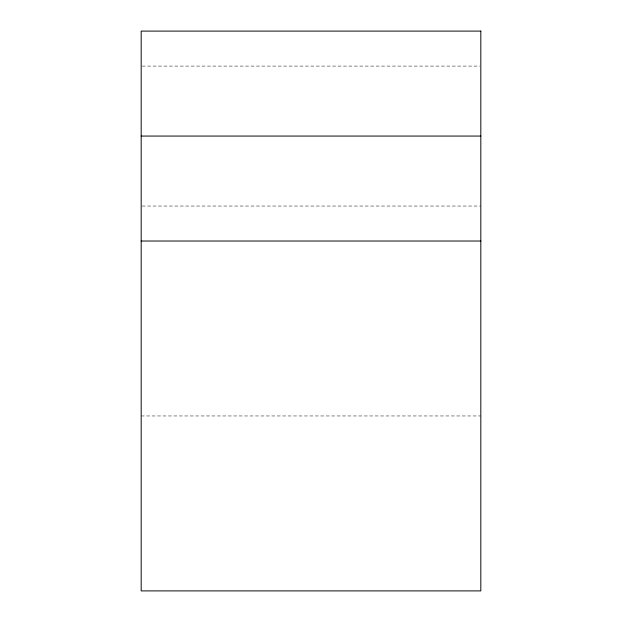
<?xml version="1.0" encoding="UTF-8"?>
<svg xmlns="http://www.w3.org/2000/svg" width="622" height="622" viewBox="0 0 622 622"><rect width="100%" height="100%" fill="white"/><g stroke="black" fill="none" stroke-linecap="round" stroke-linejoin="round"><path stroke-width="0.47" stroke-dasharray="3.11 2.33" d="M142.15 66.087L479.85 66.087M142.15 206.037L480.822 206.037M141.178 415.962L480.822 415.962"/><path stroke-width="0.93" d="M141.178 136.062L480.822 136.062M141.178 241.025L480.822 241.025M480.822 31.1L141.178 31.1L141.178 590.9L480.822 590.9L480.822 31.1"/></g></svg>
